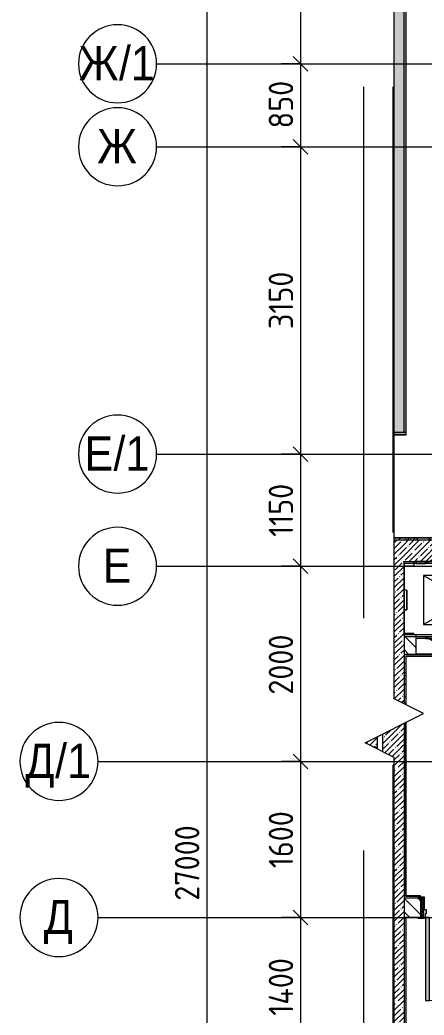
# Model space of a CAD drawing. Header units: millimetres. Extents: x -6228 to 200708, y -8553 to 29014.
# Drawn here: x 131981 to 136120, y 12400 to 22600 of the extents above; entities that cross this region are included whole.
import ezdxf

# ---------------------------------------------------------------- set-up
doc = ezdxf.new("R2010")
doc.units = ezdxf.units.MM
doc.linetypes.add('Осевая', pattern=[15875, 3175, -2381.25, 7937.5, -2381.25])
for name, color, linetype, lineweight in [('A-ANNO-DIMS', 7, 'Continuous', 9), ('A-ANNO-DIMS-100', 7, 'Continuous', 9), ('A-DETL-GENF', 7, 'Continuous', 9), ('A-GENM-3', 7, 'Continuous', 9), ('A-WALL-4', 7, 'Continuous', 13), ('I-WALL-6', 7, 'Continuous', 9), ('M-EQPM-2', 7, 'Continuous', 9), ('S-COLS-2', 7, 'Continuous', 9), ('Оси', 7, 'Continuous', 9), ('Оси-1', 7, 'Continuous', 20), ('Оси-2', 7, 'Осевая', 9)]:
    doc.layers.add(name, color=color, linetype=linetype, lineweight=lineweight)
for name, color, linetype, lineweight, true_color in [('A-DOOR-5', 7, 'Continuous', 9, 0xaaaaaa), ('A-DOOR-6', 7, 'Continuous', 9, 0xe2e2e2), ('A-DOOR-FRAM-4', 7, 'Continuous', 9, 0xe2e2e2), ('A-DOOR-FRAM-5', 7, 'Continuous', 9, 0xaaaaaa), ('I-WALL-8', 9, 'Continuous', 9, 0x808080)]:
    doc.layers.add(name, color=color, linetype=linetype, lineweight=lineweight, true_color=true_color)
doc.styles.add('Arial_1', font='arial.ttf', dxfattribs={"width": 0.9, "height": 350})
doc.styles.add('ISOCPEUR_1', font='isocpeur.ttf', dxfattribs={"width": 0.9, "height": 250})
doc.dimstyles.new('ISO-2_5_0_9К_БОЛЬШОЙ', dxfattribs={"dimscale": 304.8, "dimtxt": 248.995294, "dimasz": 0.492126, "dimexe": 0.393701, "dimexo": 0.984252, "dimgap": 0, "dimtad": 1, "dimdec": 0, "dimrnd": 10, "dimzin": 0, "dimdsep": 46, "dimtxsty": 'ISOCPEUR_1', "dimblk1": 'OBLIQUE', "dimblk2": 'OBLIQUE', "dimsah": 1, "dimcen": 0.09, "dimdle": 0.393701, "dimazin": 0, "dimtfac": 1, "dimtdec": 4, "dimtix": 1, "dimtmove": 0, "dimatfit": 3, "dimfxl": 1, "dimtvp": 1, "dimtolj": 1, "dimtzin": 0, "dimarcsym": 2})
doc.dimstyles.new('ISO-2_5_0_9К_БОЛЬШОЙ_1', dxfattribs={"dimscale": 304.8, "dimtxt": 248.995294, "dimasz": 0.492126, "dimexe": 0.393701, "dimexo": 0.984252, "dimgap": 0, "dimtad": 1, "dimdec": 0, "dimrnd": 10, "dimzin": 0, "dimdsep": 46, "dimtxsty": 'ISOCPEUR_1', "dimblk1": 'OBLIQUE', "dimblk2": 'OBLIQUE', "dimsah": 1, "dimcen": 0.09, "dimdle": 0.393701, "dimazin": 0, "dimtfac": 1, "dimtdec": 4, "dimtix": 1, "dimtmove": 2, "dimatfit": 3, "dimfxl": 1, "dimtvp": 1, "dimtolj": 1, "dimtzin": 0, "dimarcsym": 2})
pattern_1 = [(45, (50944.32, 0), (-57.024626, 57.024626), []), (45, (51001.345, 0), (-57.024626, 57.024626), [100.806, -20.161, 3.353, -16.808])]
pattern_2 = [(135, (50944.32, 0), (-70.71068, -70.71068), [])]
pattern_3 = [(0, (50944.32, 0), (121.92, 30.48), [10.058, -81.382, 10.058, -81.382, -487.68]), (0, (50944.32, 0), (121.92, 30.48), [-182.88, 10.058, -172.822, 10.058, -81.382, -213.36]), (0, (50944.32, 0), (121.92, 30.48), [-457.2, 10.058, -50.902, 10.058, -142.342]), (120, (50990.04, 15.24), (-87.356454, 90.345817), [10.058, -81.382, 10.058, -81.382, -487.68]), (120, (50990.04, 15.24), (-87.356454, 90.345817), [-182.88, 10.058, -172.822, 10.058, -81.382, -213.36]), (120, (50990.04, 15.24), (-87.356454, 90.345817), [-457.2, 10.058, -50.902, 10.058, -142.342]), (240, (51005.28, 76.2), (-34.563546, -120.825817), [10.058, -81.382, 10.058, -81.382, -487.68]), (240, (51005.28, 76.2), (-34.563546, -120.825817), [-182.88, 10.058, -172.822, 10.058, -81.382, -213.36]), (240, (51005.28, 76.2), (-34.563546, -120.825817), [-457.2, 10.058, -50.902, 10.058, -142.342])]

# ---------------------------------------------------------------- blocks, each defined once
blk = doc.blocks.new('110_Дверь_СКБ_1Ст_Внутренняя1 - Д-8 950x2100h_охрана-V160-План зашивки приборов отопления в осях 2 этажа 23-33')
at = {"layer": 'A-DOOR-5'}
h = blk.add_hatch(dxfattribs=at)
h.set_pattern_fill('FP_33', color=256, style=0, pattern_type=2)
h.set_pattern_definition([(135, (1826.41, 164.685), (-14.14214, -14.14214), []), (225, (1826.41, 164.685), (14.14214, -14.14214), [])])
h.paths.add_polyline_path([(487.5, 100), (462.5, 100), (462.5, -100), (487.5, -100), (487.5, 62.1)])
at = {"layer": 'A-DOOR-6'}
h = blk.add_hatch(color=256, dxfattribs=at)
h.paths.add_polyline_path([(462.5, 100), (437.5, 100), (437.5, 60), (427.5, 60), (427.5, 20), (462.5, 20), (462.5, 62.1)])
h.paths.add_polyline_path([(-412.5, 100), (-437.5, 100), (-437.5, 20), (-402.5, 20), (-402.5, 60), (-412.5, 60), (-412.5, 62.1)])
at = {"layer": 'A-DOOR-FRAM-4'}
for points in [[(437.5, 950), (397.5, 950), (397.5, 100), (437.5, 100), (437.5, 583.8)], [(-492.5, 108), (-492.5, 100), (-422.5, 100), (-422.5, 108)], [(517.5, 108), (447.5, 108), (447.5, 100), (517.5, 100)], [(-437.5, 100), (-437.5, 99), (-422.5, 100)], [(-422.5, 20), (-437.5, 20), (-437.5, -100), (-422.5, -100)], [(447.5, 100), (447.5, 99), (462.5, 100)], [(462.5, 20), (447.5, 20), (447.5, -100), (462.5, -100)], [(-492.5, -100), (-492.5, -108), (-422.5, -108), (-422.5, -100)], [(447.5, -100), (447.5, -108), (517.5, -108), (517.5, -100)]]:
    blk.add_hatch(color=256, dxfattribs=at).paths.add_polyline_path(points)
at = {"layer": 'A-DOOR-FRAM-5'}
h = blk.add_hatch(dxfattribs=at)
h.set_pattern_fill('FP_34', color=256, style=0, pattern_type=2)
h.set_pattern_definition([(45, (-296.384, 164.685), (-14.1421, 14.1421), []), (135, (-296.384, 164.685), (-14.1421, -14.1421), [])])
h.paths.add_polyline_path([(-437.5, 100), (-462.5, 100), (-462.5, -100), (-437.5, -100), (-437.5, 62.1)])
at = {"layer": 'A-DOOR-5'}
for p, q in [((437.5, 950), (397.5, 950)), ((397.5, 950), (397.5, 100)), ((437.5, 100), (437.5, 950)), ((397.5, 100), (437.5, 100))]:
    blk.add_line(p, q, dxfattribs=at)
blk.add_arc((437.5, 100), 850, 90, 180, dxfattribs=at)
at = {"layer": 'A-DOOR-FRAM-5'}
for p, q in [((-422.5, 108), (-492.5, 108)), ((-492.5, 108), (-492.5, 100)), ((-422.5, 100), (-422.5, 108)), ((517.5, 108), (447.5, 108)), ((447.5, 108), (447.5, 100)), ((517.5, 100), (517.5, 108)), ((-492.5, 100), (-422.5, 100)), ((-437.5, 100), (-462.5, 100)), ((-462.5, 100), (-462.5, -100)), ((-412.5, 100), (-437.5, 100)), ((-437.5, 100), (-437.5, 20)), ((-437.5, -100), (-437.5, 100)), ((-422.5, 100), (-437.5, 100)), ((-437.5, 100), (-437.5, 99)), ((-437.5, 99), (-422.5, 99)), ((-437.5, 20), (-402.5, 20)), ((-422.5, 20), (-437.5, 20)), ((-437.5, 20), (-437.5, -100)), ((-422.5, 99), (-422.5, 100)), ((-422.5, -100), (-422.5, 20)), ((-412.5, 60), (-412.5, 100)), ((-402.5, 60), (-412.5, 60)), ((-402.5, 20), (-402.5, 60)), ((437.5, 60), (427.5, 60)), ((427.5, 60), (427.5, 20)), ((427.5, 20), (462.5, 20)), ((437.5, 100), (437.5, 60)), ((462.5, 100), (437.5, 100)), ((462.5, 100), (447.5, 100)), ((447.5, 100), (447.5, 99)), ((447.5, 100), (517.5, 100)), ((447.5, 99), (462.5, 99)), ((462.5, 20), (447.5, 20)), ((447.5, 20), (447.5, -100)), ((462.5, 20), (462.5, 100)), ((487.5, 100), (462.5, 100)), ((462.5, 100), (462.5, -100)), ((462.5, 99), (462.5, 100)), ((462.5, -100), (462.5, 20)), ((487.5, -100), (487.5, 100)), ((-422.5, -100), (-492.5, -100)), ((-492.5, -100), (-492.5, -108)), ((-462.5, -100), (-437.5, -100)), ((-437.5, -100), (-422.5, -100)), ((-422.5, -108), (-422.5, -100)), ((447.5, -100), (462.5, -100)), ((517.5, -100), (447.5, -100)), ((447.5, -100), (447.5, -108)), ((462.5, -100), (487.5, -100)), ((517.5, -108), (517.5, -100)), ((-492.5, -108), (-422.5, -108)), ((447.5, -108), (517.5, -108))]:
    blk.add_line(p, q, dxfattribs=at)
blk = doc.blocks.new('DOR_Проход в стене_Прямоугольный - 1050x1150 EI30-23344994-План зашивки приборов отопления в осях 2 этажа 23-33')
at = {"layer": 'A-DOOR-5'}
for p, q in [((525, 100), (-525, 100)), ((525, -100), (-525, -100))]:
    blk.add_line(p, q, dxfattribs=at)
blk = doc.blocks.new('160_Подъемник - 160_Подъемник-23521422-План зашивки приборов отопления в осях 2 этажа 23-33')
at = {"layer": 'A-GENM-3'}
for p, q in [((220, 0), (592, 215)), ((220, 0), (592, 215)), ((1080, 0), (708, 215)), ((1080, 0), (708, 215)), ((-20, -95), (-20, 0)), ((-20, 0), (0, 0)), ((0, 0), (0, -95)), ((220, 20), (125, 20)), ((125, 20), (125, 0)), ((220, 20), (125, 20)), ((125, 20), (125, 0)), ((220, 0), (220, 20)), ((1080, 20), (220, 20)), ((220, 20), (1080, 20)), ((220, 0), (220, 20)), ((1080, 20), (220, 20)), ((220, 20), (1080, 20)), ((1080, 0), (1080, 20)), ((1080, 20), (1175, 20)), ((1080, 0), (1080, 20)), ((1080, 20), (1175, 20)), ((1175, 20), (1175, 0)), ((1175, 20), (1175, 0)), ((0, -95), (-20, -95)), ((-20, -95), (-20, -655)), ((-20, -655), (-20, -95)), ((125, 0), (220, 0)), ((125, 0), (220, 0)), ((1175, 0), (1080, 0)), ((1175, 0), (1080, 0)), ((0, -655), (-192, -129)), ((0, -655), (-20, -655)), ((-20, -655), (-20, -750)), ((0, -750), (0, -655)), ((-20, -750), (0, -750)), ((125, -770), (125, -750)), ((125, -750), (220, -750)), ((125, -770), (125, -750)), ((125, -750), (220, -750)), ((220, -770), (125, -770)), ((220, -770), (125, -770)), ((220, -750), (220, -770)), ((220, -750), (592, -965)), ((220, -750), (220, -770)), ((220, -750), (592, -965)), ((1080, -770), (220, -770)), ((220, -770), (1080, -770)), ((220, -770), (792, -770)), ((1080, -770), (508, -770)), ((1080, -750), (708, -965)), ((1080, -750), (708, -965)), ((1080, -750), (1080, -770)), ((1175, -750), (1080, -750)), ((1080, -750), (1080, -770)), ((1175, -750), (1080, -750)), ((1080, -770), (1175, -770)), ((1080, -770), (1175, -770)), ((1175, -770), (1175, -750)), ((1175, -770), (1175, -750))]:
    blk.add_line(p, q, dxfattribs=at)
for centre, radius, start, end in [((220, 0), 430, 0, 30), ((220, 0), 430, 0, 30), ((1080, 0), 430, 150, 180), ((1080, 0), 430, 150, 180), ((0, -655), 560, 90, 110), ((220, -750), 430, 330, 0), ((220, -750), 430, 330, 0), ((1080, -750), 430, 180, 210), ((1080, -750), 430, 180, 210)]:
    blk.add_arc(centre, radius, start, end, dxfattribs=at)
at = {"layer": 'M-EQPM-2'}
for p, q in [((1300, 0), (0, 0)), ((0, 0), (0, -750)), ((1300, -750), (1300, 0)), ((1100, -625), (200, -125)), ((200, -625), (1100, -125)), ((1100, -125), (200, -125)), ((200, -125), (200, -625)), ((1100, -625), (1100, -125)), ((200, -625), (1100, -625)), ((0, -750), (1300, -750))]:
    blk.add_line(p, q, dxfattribs=at)
blk = doc.blocks.new('Закладная деталь приямка - 200_100-20924312-План зашивки приборов отопления в осях 2 этажа 23-33')
at = {"layer": 'M-EQPM-2'}
for p, q in [((85000, 16755), (84970, 16755)), ((85000, 16755), (84970, 16755)), ((85000, 16555), (85000, 16755)), ((85000, 16755), (85000, 16555)), ((84970, 16555), (85000, 16555)), ((85000, 16555), (84970, 16555))]:
    blk.add_line(p, q, dxfattribs=at)
blk = doc.blocks.new('Закладная деталь приямка - 150_100-20924311-План зашивки приборов отопления в осях 2 этажа 23-33')
at = {"layer": 'M-EQPM-2'}
for p, q in [((85070, 17050), (85070, 17000)), ((85070, 17050), (85070, 17000)), ((84970, 17000), (85070, 17000)), ((85070, 17000), (84970, 17000))]:
    blk.add_line(p, q, dxfattribs=at)
blk = doc.blocks.new('Закладная деталь приямка - 150_100-V176-План зашивки приборов отопления в осях 2 этажа 23-33')
at = {"layer": 'M-EQPM-2'}
for p, q in [((85070, 16310), (84970, 16310)), ((84970, 16310), (85070, 16310)), ((85070, 16300), (85070, 16310)), ((85070, 16310), (85070, 16300))]:
    blk.add_line(p, q, dxfattribs=at)
blk = doc.blocks.new('DET_L_Линия разрыва - М100-30654842-План зашивки приборов отопления в осях 2 этажа 23-33')
at = {"layer": 'A-DETL-GENF'}
for p, q in [((11890, 300), (11740, 0)), ((12190, -300), (11890, 300)), ((11740, 0), (0, 0)), ((12340, 0), (12190, -300)), ((24080, 0), (12340, 0))]:
    blk.add_line(p, q, dxfattribs=at)
blk = doc.blocks.new('Ось сетки - D8-29747960-План зашивки приборов отопления в осях 2 этажа 23-33')
at = {"layer": 'Оси-1'}
for start, end in [(360, 180), (180, 360)]:
    blk.add_arc((0, 0), 4, start, end, dxfattribs=at)
blk = doc.blocks.new('DIMBLOCK2-План зашивки приборов отопления в осях 2 этажа 23-33')
at = {"layer": 'A-ANNO-DIMS-100', "lineweight": 20}
for p, q in [((134855, 27000), (134780, 27075)), ((134855, 27000), (134930, 26925)), ((134855, 22150), (134780, 22225)), ((134855, 22150), (134930, 22075))]:
    blk.add_line(p, q, dxfattribs=at)
at = {"layer": 'A-ANNO-DIMS-100'}
for p, q in [((134855, 27120), (134855, 22150)), ((134661, 27000), (134975, 27000)), ((134855, 27000), (134661, 27000)), ((134661, 22150), (134975, 22150)), ((134855, 22150), (134661, 22150))]:
    blk.add_line(p, q, dxfattribs=at)
at = {"layer": 'A-ANNO-DIMS-100', "color": 0, "insert": (134529, 24247), "char_height": 250, "width": 787.21, "attachment_point": 1, "rotation": 90, "line_spacing_factor": 1.149209, "style": 'ISOCPEUR_1'}
blk.add_mtext('4850', dxfattribs=at)
blk = doc.blocks.new('_Oblique')
at = {"color": 0, "linetype": 'ByBlock', "lineweight": -2}
blk.add_line((-0.5, -0.5), (0.5, 0.5), dxfattribs=at)
blk = doc.blocks.new('DIMBLOCK3-План зашивки приборов отопления в осях 2 этажа 23-33')
at = {"layer": 'A-ANNO-DIMS-100'}
for p, q in [((134661, 22150), (134975, 22150)), ((134855, 22150), (134661, 22150)), ((134855, 22150), (134855, 21300)), ((134661, 21300), (134975, 21300)), ((134855, 21300), (134661, 21300))]:
    blk.add_line(p, q, dxfattribs=at)
at = {"layer": 'A-ANNO-DIMS-100', "lineweight": 20}
for p, q in [((134855, 22150), (134780, 22225)), ((134855, 22150), (134930, 22075)), ((134855, 21300), (134780, 21375)), ((134855, 21300), (134930, 21225))]:
    blk.add_line(p, q, dxfattribs=at)
at = {"layer": 'A-ANNO-DIMS-100', "color": 0, "insert": (134529, 21488), "char_height": 250, "width": 568.86, "attachment_point": 1, "rotation": 90, "line_spacing_factor": 1.149209, "style": 'ISOCPEUR_1'}
blk.add_mtext('850', dxfattribs=at)
blk = doc.blocks.new('DIMBLOCK4-План зашивки приборов отопления в осях 2 этажа 23-33')
at = {"layer": 'A-ANNO-DIMS-100', "lineweight": 20}
for p, q in [((134855, 21300), (134780, 21375)), ((134855, 21300), (134930, 21225)), ((134855, 18150), (134780, 18225)), ((134855, 18150), (134930, 18075))]:
    blk.add_line(p, q, dxfattribs=at)
at = {"layer": 'A-ANNO-DIMS-100'}
for p, q in [((134661, 21300), (134975, 21300)), ((134855, 21300), (134661, 21300)), ((134855, 21300), (134855, 18150)), ((134661, 18150), (134975, 18150)), ((134855, 18150), (134661, 18150))]:
    blk.add_line(p, q, dxfattribs=at)
at = {"layer": 'A-ANNO-DIMS-100', "color": 0, "insert": (134529, 19431), "char_height": 250, "width": 706.76, "attachment_point": 1, "rotation": 90, "line_spacing_factor": 1.149209, "style": 'ISOCPEUR_1'}
blk.add_mtext('3150', dxfattribs=at)
blk = doc.blocks.new('DIMBLOCK5-План зашивки приборов отопления в осях 2 этажа 23-33')
at = {"layer": 'A-ANNO-DIMS-100', "lineweight": 20}
for p, q in [((134855, 18150), (134780, 18225)), ((134855, 18150), (134930, 18075)), ((134855, 17000), (134780, 17075)), ((134855, 17000), (134930, 16925))]:
    blk.add_line(p, q, dxfattribs=at)
at = {"layer": 'A-ANNO-DIMS-100'}
for p, q in [((134661, 18150), (134975, 18150)), ((134855, 18150), (134661, 18150)), ((134855, 18150), (134855, 17000)), ((134661, 17000), (134975, 17000)), ((134855, 17000), (134661, 17000))]:
    blk.add_line(p, q, dxfattribs=at)
at = {"layer": 'A-ANNO-DIMS-100', "color": 0, "insert": (134529, 17302), "char_height": 250, "width": 655.05, "attachment_point": 1, "rotation": 90, "line_spacing_factor": 1.149209, "style": 'ISOCPEUR_1'}
blk.add_mtext('1150', dxfattribs=at)
blk = doc.blocks.new('DIMBLOCK6-План зашивки приборов отопления в осях 2 этажа 23-33')
at = {"layer": 'A-ANNO-DIMS-100', "lineweight": 20}
for p, q in [((134855, 17000), (134780, 17075)), ((134855, 17000), (134930, 16925)), ((134855, 15000), (134780, 15075)), ((134855, 15000), (134930, 14925))]:
    blk.add_line(p, q, dxfattribs=at)
at = {"layer": 'A-ANNO-DIMS-100'}
for p, q in [((134661, 17000), (134975, 17000)), ((134855, 17000), (134661, 17000)), ((134855, 17000), (134855, 15000)), ((134661, 15000), (134975, 15000)), ((134855, 15000), (134661, 15000))]:
    blk.add_line(p, q, dxfattribs=at)
at = {"layer": 'A-ANNO-DIMS-100', "color": 0, "insert": (134529, 15684), "char_height": 250, "width": 758.48, "attachment_point": 1, "rotation": 90, "line_spacing_factor": 1.149209, "style": 'ISOCPEUR_1'}
blk.add_mtext('2000', dxfattribs=at)
blk = doc.blocks.new('DIMBLOCK7-План зашивки приборов отопления в осях 2 этажа 23-33')
at = {"layer": 'A-ANNO-DIMS-100'}
for p, q in [((134661, 15000), (134975, 15000)), ((134855, 15000), (134661, 15000)), ((134855, 15000), (134855, 13400)), ((134661, 13400), (134975, 13400)), ((134855, 13400), (134661, 13400))]:
    blk.add_line(p, q, dxfattribs=at)
at = {"layer": 'A-ANNO-DIMS-100', "lineweight": 20}
for p, q in [((134855, 15000), (134780, 15075)), ((134855, 15000), (134930, 14925)), ((134855, 13400), (134780, 13475)), ((134855, 13400), (134930, 13325))]:
    blk.add_line(p, q, dxfattribs=at)
at = {"layer": 'A-ANNO-DIMS-100', "color": 0, "insert": (134529, 13906), "char_height": 250, "width": 706.76, "attachment_point": 1, "rotation": 90, "line_spacing_factor": 1.149209, "style": 'ISOCPEUR_1'}
blk.add_mtext('1600', dxfattribs=at)
blk = doc.blocks.new('DIMBLOCK8-План зашивки приборов отопления в осях 2 этажа 23-33')
at = {"layer": 'A-ANNO-DIMS-100', "lineweight": 20}
for p, q in [((134855, 13400), (134780, 13475)), ((134855, 13400), (134930, 13325)), ((134855, 12000), (134780, 12075)), ((134855, 12000), (134930, 11925))]:
    blk.add_line(p, q, dxfattribs=at)
at = {"layer": 'A-ANNO-DIMS-100'}
for p, q in [((134661, 13400), (134975, 13400)), ((134855, 13400), (134661, 13400)), ((134855, 13400), (134855, 12000)), ((134661, 12000), (134975, 12000)), ((134855, 12000), (134661, 12000))]:
    blk.add_line(p, q, dxfattribs=at)
at = {"layer": 'A-ANNO-DIMS-100', "color": 0, "insert": (134529, 12394), "char_height": 250, "width": 735.49, "attachment_point": 1, "rotation": 90, "line_spacing_factor": 1.149209, "style": 'ISOCPEUR_1'}
blk.add_mtext('1400', dxfattribs=at)
blk = doc.blocks.new('DIMBLOCK14-План зашивки приборов отопления в осях 2 этажа 23-33')
at = {"layer": 'A-ANNO-DIMS-100', "lineweight": 20}
for p, q in [((133895, 27000), (133820, 27075)), ((133895, 27000), (133970, 26925)), ((133895, 0), (133820, 75)), ((133895, 0), (133970, -75))]:
    blk.add_line(p, q, dxfattribs=at)
at = {"layer": 'A-ANNO-DIMS-100'}
for p, q in [((133895, 27120), (133895, -120)), ((133701, 27000), (134015, 27000)), ((133895, 27000), (133701, 27000)), ((133701, 0), (134015, 0)), ((133895, 0), (133701, 0))]:
    blk.add_line(p, q, dxfattribs=at)
at = {"layer": 'A-ANNO-DIMS-100', "color": 0, "insert": (133568, 13572), "char_height": 250, "width": 948.1, "attachment_point": 1, "rotation": 90, "line_spacing_factor": 1.149209, "style": 'ISOCPEUR_1'}
blk.add_mtext('27000', dxfattribs=at)

msp = doc.modelspace()

# ---------------------------------------------------------------- hatches: boundary and pattern name
at = {"layer": 'I-WALL-6'}
h = msp.add_hatch(dxfattribs=at)
h.set_pattern_fill('FP_142', color=256, style=0, pattern_type=2)
h.set_pattern_definition(pattern_1)
h.paths.add_polyline_path([(135815, 18370), (135914.3, 18370), (135914.3, 27100), (135815, 27100), (135815, 18654.9)])
h = msp.add_hatch(dxfattribs=at)
h.set_pattern_fill('FP_142', color=256, style=0, pattern_type=2)
h.set_pattern_definition(pattern_1)
h.paths.add_polyline_path([(135820.7, 16080), (135914.3, 16080), (135914.3, 17270), (135815, 17270), (135815, 16080)])
h = msp.add_hatch(dxfattribs=at)
h.set_pattern_fill('FP_142', color=256, style=0, pattern_type=2)
h.set_pattern_definition(pattern_1)
h.paths.add_polyline_path([(137214.3, 17050), (137434.3, 17050), (137434.3, 17270), (135914.3, 17270), (135914.3, 17050), (136797.6, 17050)])
h = msp.add_hatch(dxfattribs=at)
h.set_pattern_fill('FP_144', color=256, style=0, pattern_type=2)
h.set_pattern_definition(pattern_2)
h.paths.add_polyline_path([(137123.3, 16100), (137214.3, 16100), (137214.3, 16300), (137089.3, 16300), (137089.3, 16100)])
h.paths.add_polyline_path([(135914.3, 16100), (136039.3, 16100), (136039.3, 16300), (135914.3, 16300)])
h = msp.add_hatch(dxfattribs=at)
h.set_pattern_fill('FP_142', color=256, style=0, pattern_type=2)
h.set_pattern_definition(pattern_1)
h.paths.add_polyline_path([(135815, 10400), (135914.3, 10400), (135914.3, 15390.6), (135694.3, 15280.6), (135694.3, 15101.2), (135815, 15040.9), (135815, 11351.2)])
h.paths.add_polyline_path([(135914.3, 15591.2), (135914.3, 16080), (135815, 16080), (135815, 15640.9)])
h = msp.add_hatch(dxfattribs=at)
h.set_pattern_fill('FP_142', color=256, style=0, pattern_type=2)
h.set_pattern_definition(pattern_1)
h.paths.add_polyline_path([(135644.3, 15150), (135644.3, 15255.6), (135515, 15190.9), (135596.8, 15150)])
h = msp.add_hatch(dxfattribs=at)
h.set_pattern_fill('FP_142', color=256, style=0, pattern_type=2)
h.set_pattern_definition(pattern_1)
h.paths.add_polyline_path([(135644.3, 15126.2), (135644.3, 15150), (135596.8, 15150), (135642.6, 15127.1)])
h = msp.add_hatch(dxfattribs=at)
h.set_pattern_fill('FP_144', color=256, style=0, pattern_type=2)
h.set_pattern_definition(pattern_2)
h.paths.add_polyline_path([(137564.3, 13400), (137564.3, 13600), (137034.3, 13600), (137034.3, 13400), (137064.3, 13400)])
h.paths.add_polyline_path([(138264.3, 13400), (138444.3, 13400), (138444.3, 13600), (138264.3, 13600), (138264.3, 13437.9)])
h.paths.add_polyline_path([(135924.3, 13400), (136084.3, 13400), (136084.3, 13600), (135914.3, 13600), (135914.3, 13400)])
at = {"layer": 'I-WALL-8'}
h = msp.add_hatch(dxfattribs=at)
h.set_pattern_fill('FP_160', color=256, style=0, pattern_type=2)
h.set_pattern_definition(pattern_3)
h.paths.add_polyline_path([(135914.3, 18370), (135934.3, 18370), (135934.3, 23430), (135914.3, 23430), (135914.3, 18654.9)])
h = msp.add_hatch(dxfattribs=at)
h.set_pattern_fill('FP_160', color=256, style=0, pattern_type=2)
h.set_pattern_definition(pattern_3)
h.paths.add_polyline_path([(135815, 18349.5), (135935.3, 18349.5), (135934.3, 18369.5), (135815, 18369.5), (135815, 18361.1)])
h = msp.add_hatch(dxfattribs=at)
h.set_pattern_fill('FP_160', color=256, style=0, pattern_type=2)
h.set_pattern_definition(pattern_3)
h.paths.add_polyline_path([(137906, 17270), (137906, 17290), (135815, 17290), (135815, 17270), (137448.9, 17270)])
h = msp.add_hatch(dxfattribs=at)
h.set_pattern_fill('FP_160', color=256, style=0, pattern_type=2)
h.set_pattern_definition(pattern_3)
h.paths.add_polyline_path([(139793.3, 16080), (139794.3, 16080), (139794.3, 16100), (135914.3, 16100), (135914.3, 16080), (139402.7, 16080)])
h = msp.add_hatch(dxfattribs=at)
h.set_pattern_fill('FP_160', color=256, style=0, pattern_type=2)
h.set_pattern_definition(pattern_3)
h.paths.add_polyline_path([(135914.3, 13600), (135934.3, 13600), (135934.3, 15400.6), (135914.3, 15390.6), (135914.3, 13698.8)])
h.paths.add_polyline_path([(135934.3, 15581.2), (135934.3, 16080), (135914.3, 16080), (135914.3, 15591.2), (135918.3, 15589.3)])
h = msp.add_hatch(dxfattribs=at)
h.set_pattern_fill('FP_160', color=256, style=0, pattern_type=2)
h.set_pattern_definition(pattern_3)
h.paths.add_polyline_path([(137434.3, 13600), (137434.3, 13620), (137034.3, 13620), (137034.3, 13608), (137064.3, 13608), (137064.3, 13600), (137123.3, 13600)])
h.paths.add_polyline_path([(135983.5, 13600), (136054.3, 13600.2), (136055.3, 13608), (136084.3, 13608), (136084.3, 13620), (135934.3, 13620), (135934.3, 13600)])
h = msp.add_hatch(dxfattribs=at)
h.set_pattern_fill('FP_160', color=256, style=0, pattern_type=2)
h.set_pattern_definition(pattern_3)
h.paths.add_polyline_path([(135914.3, 10400), (135934.3, 10400), (135934.3, 13390), (135914.3, 13390), (135914.3, 11351.2)])
at = {"layer": 'S-COLS-2'}
h = msp.add_hatch(dxfattribs=at)
h.set_pattern_fill('FP_142', color=256, style=0, pattern_type=2)
h.set_pattern_definition(pattern_1)
h.paths.add_polyline_path([(135644.3, 15150), (135644.3, 15255.6), (135515, 15190.9), (135596.8, 15150)])

# ---------------------------------------------------------------- linework, layer by layer
at = {"layer": 'A-WALL-4'}
for p, q in [((135914.3, 18370), (135914.3, 23430)), ((135934.3, 23410), (135934.3, 18370)), ((135935.3, 18369.5), (135934.3, 18369.5)), ((135815, 17290), (137886, 17290)), ((135914.3, 16300), (135914.3, 15591.2)), ((135914.3, 16100), (136039.3, 16100)), ((139794.3, 16080), (135934.3, 16080)), ((135934.3, 16080), (135934.3, 15581.2)), ((135914.3, 15390.6), (135914.3, 13400)), ((135934.3, 13620), (135934.3, 15400.6)), ((136054.3, 13600), (135914.3, 13600)), ((135934.3, 13620), (136084.3, 13620)), ((135924.3, 13400), (136054.3, 13400)), ((136054.3, 13400), (135924.3, 13400))]:
    msp.add_line(p, q, dxfattribs=at)
at = {"layer": 'I-WALL-6'}
for p, q in [((135935.3, 18348.5), (135935.3, 23409)), ((135815, 18370), (135934.3, 18370)), ((135934.3, 18369.5), (135815, 18369.5)), ((135934.3, 18370), (135934.3, 18369.5)), ((135815, 18349.5), (135935.3, 18349.5)), ((135815, 18348.5), (135935.3, 18348.5)), ((137885, 17291), (135815, 17291)), ((135815, 17270), (137434.3, 17270)), ((135914.3, 17050), (137214.3, 17050)), ((135914.3, 16300), (135914.3, 17050)), ((135914.3, 16300), (137214.3, 16300)), ((136039.3, 16100), (136039.3, 16300)), ((135935.3, 16079), (139793.3, 16079)), ((135935.3, 15580.7), (135935.3, 16079)), ((137434.3, 16100), (136039.3, 16100)), ((135935.3, 13621), (135935.3, 15401.1)), ((135644.3, 15126.2), (135644.3, 15255.6)), ((135694.3, 15280.6), (135694.3, 15101.2)), ((136084.3, 13621), (135935.3, 13621)), ((136084.3, 13608), (136084.3, 13621)), ((135914.3, 13400), (135924.3, 13400)), ((135914.3, 13400), (135914.3, 10400)), ((135934.3, 13390), (135914.3, 13390)), ((135924.3, 13400), (135924.3, 13399)), ((135924.3, 13399), (135934.3, 13399)), ((135934.3, 13399), (135934.3, 10400)), ((135935.3, 13399), (136054.3, 13399)), ((135935.3, 10400), (135935.3, 13399))]:
    msp.add_line(p, q, dxfattribs=at)
at = {"layer": 'S-COLS-2'}
for p, q in [((135644.3, 15150), (135644.3, 15255.6)), ((135596.8, 15150), (135644.3, 15150))]:
    msp.add_line(p, q, dxfattribs=at)
at = {"layer": 'Оси'}
for p, q in [((133381, 22150), (135881, 22150)), ((135504.3, 19415.1), (135504.3, 21915.1)), ((135804.3, 19415.1), (135804.3, 21915.1)), ((133381, 21300), (135881, 21300)), ((133381, 18150), (135881, 18150)), ((133381, 17000), (135881, 17000)), ((132781, 15000), (135281, 15000)), ((132781, 13400), (135281, 13400))]:
    msp.add_line(p, q, dxfattribs=at)
at = {"layer": 'Оси-2'}
for p, q in [((135881, 22150), (141684.3, 22150)), ((135881, 21300), (173524.3, 21300)), ((135504.3, 593.7), (135504.3, 19415.1)), ((135804.3, 1470.6), (135804.3, 19415.1)), ((135881, 18150), (173704.3, 18150)), ((135881, 17000), (173704.3, 17000)), ((135281, 15000), (173104.3, 15000)), ((135281, 13400), (170663.3, 13400))]:
    msp.add_line(p, q, dxfattribs=at)

# ---------------------------------------------------------------- block references
at = {"layer": 'A-DETL-GENF', "rotation": 270.0000000000003}
msp.add_blockref('DET_L_Линия разрыва - М100-30654842-План зашивки приборов отопления в осях 2 этажа 23-33', (135815, 27380.8), dxfattribs=at)
at = {"layer": 'A-DOOR-5', "rotation": 180}
for name, p in [('DOR_Проход в стене_Прямоугольный - 1050x1150 EI30-23344994-План зашивки приборов отопления в осях 2 этажа 23-33', (136564.3, 16200)), ('110_Дверь_СКБ_1Ст_Внутренняя1 - Д-8 950x2100h_охрана-V160-План зашивки приборов отопления в осях 2 этажа 23-33', (136571.8, 13500))]:
    msp.add_blockref(name, p, dxfattribs=at)
at = {"layer": 'M-EQPM-2', "rotation": 180}
msp.add_blockref('160_Подъемник - 160_Подъемник-23521422-План зашивки приборов отопления в осях 2 этажа 23-33', (137214.3, 16280), dxfattribs=at)
at = {"layer": 'M-EQPM-2'}
for name in ['Закладная деталь приямка - 150_100-20924311-План зашивки приборов отопления в осях 2 этажа 23-33', 'Закладная деталь приямка - 200_100-20924312-План зашивки приборов отопления в осях 2 этажа 23-33', 'Закладная деталь приямка - 150_100-V176-План зашивки приборов отопления в осях 2 этажа 23-33']:
    msp.add_blockref(name, (50944.3, 0), dxfattribs=at)
at = {"layer": 'Оси-1', "xscale": 99.99999999999993, "yscale": 99.99999999999993, "zscale": 99.99999999999993, "rotation": 269.9999999999994}
for p in [(132981, 22150), (132981, 21300), (132981, 18150), (132981, 17000), (132381, 15000), (132381, 13400)]:
    msp.add_blockref('Ось сетки - D8-29747960-План зашивки приборов отопления в осях 2 этажа 23-33', p, dxfattribs=at)

# ---------------------------------------------------------------- texts
at = {"layer": 'Оси', "char_height": 350, "attachment_point": 1, "style": 'Arial_1'}
for s, insert, width in [('/1', (132995.1, 22331), 454.557), ('\\fArial|b0|i0|c204|p34|;\\W.9;Ж', (132584.4, 22331), 497.848), ('\\fArial|b0|i0|c204|p34|;\\W.9;Ж', (132772, 21481), 497.848), ('\\fArial|b0|i0|c204|p34|;\\W.9;Е', (132641.1, 18331), 360.759), ('/1', (132938.7, 18331), 454.557), ('\\fArial|b0|i0|c204|p34|;\\W.9;Е', (132828.3, 17181), 360.759), ('/1', (132341.5, 15181), 454.557), ('\\fArial|b0|i0|c204|p34|;\\W.9;Д', (132037.9, 15181), 367.975), ('\\fArial|b0|i0|c204|p34|;\\W.9;Д', (132225.6, 13581), 367.975)]:
    msp.add_mtext(s, dxfattribs=dict(at, insert=insert, width=width))

# ---------------------------------------------------------------- dimensions: what is measured, and where the dimension line sits
at = {"layer": 'A-ANNO-DIMS'}
dim = msp.add_linear_dim(base=(133895, 0), p1=(134001.1, 27000), p2=(134001.1, 0), angle=90, dimstyle='ISO-2_5_0_9К_БОЛЬШОЙ_1', override={"dimpost": '<>', "dimfxl": 26999.999823}, dxfattribs=at)
dim.commit()
dim.dimension.update_dxf_attribs({"geometry": 'DIMBLOCK14-План зашивки приборов отопления в осях 2 этажа 23-33', "text_midpoint": (133735.1, 14046), "dimtype": 160, "text_rotation": 90})
for base, p1, p2, override, picture, middle in [((134855.3, 22150), (134961.3, 27000), (134961.3, 22150), {"dimpost": '<>', "dimfxl": 4849.999753}, 'DIMBLOCK2-План зашивки приборов отопления в осях 2 этажа 23-33', (134730.3, 24575)), ((134855.3, 21300), (134961.3, 22150), (134961.3, 21300), {"dimpost": '<>', "dimfxl": 850}, 'DIMBLOCK3-План зашивки приборов отопления в осях 2 этажа 23-33', (134730.3, 21725)), ((134855.3, 18150), (134961.3, 21300), (134961.3, 18150), {"dimpost": '<>', "dimfxl": 3150}, 'DIMBLOCK4-План зашивки приборов отопления в осях 2 этажа 23-33', (134730.3, 19725)), ((134855.3, 17000), (134961.3, 18150), (134961.3, 17000), {"dimpost": '<>', "dimfxl": 1150}, 'DIMBLOCK5-План зашивки приборов отопления в осях 2 этажа 23-33', (134730.3, 17575)), ((134855.3, 15000), (134961.3, 17000), (134961.3, 15000), {"dimpost": '<>', "dimfxl": 2000.000075}, 'DIMBLOCK6-План зашивки приборов отопления в осях 2 этажа 23-33', (134730.3, 16000)), ((134855.3, 13400), (134961.3, 15000), (134961.3, 13400), {"dimpost": '<>', "dimfxl": 1600}, 'DIMBLOCK7-План зашивки приборов отопления в осях 2 этажа 23-33', (134730.3, 14200)), ((134855.3, 12000), (134961.3, 13400), (134961.3, 12000), {"dimpost": '<>', "dimfxl": 1399.999995}, 'DIMBLOCK8-План зашивки приборов отопления в осях 2 этажа 23-33', (134730.3, 12700))]:
    dim = msp.add_linear_dim(base=base, p1=p1, p2=p2, angle=90, dimstyle='ISO-2_5_0_9К_БОЛЬШОЙ', override=override, dxfattribs=at)
    dim.commit()
    dim.dimension.update_dxf_attribs({"geometry": picture, "text_midpoint": middle})

doc.saveas('drawing.dxf')
